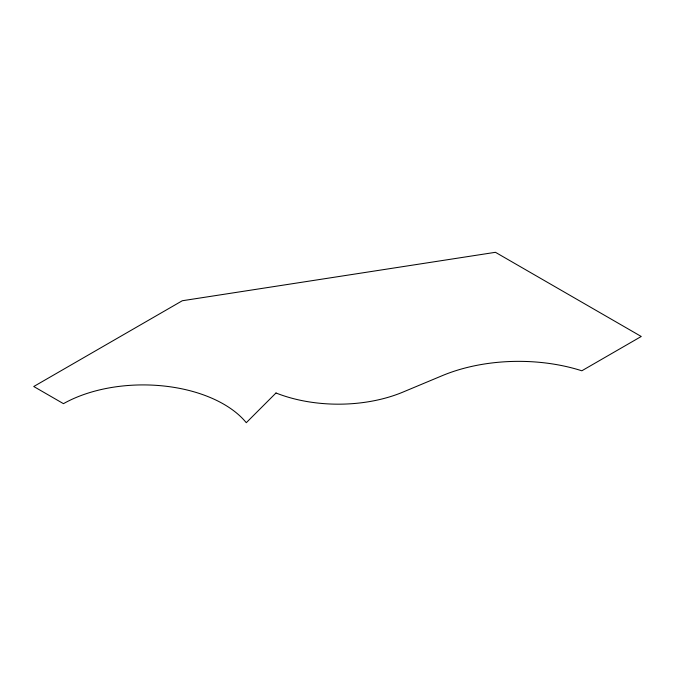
<?xml version="1.0" encoding="UTF-8"?>
<svg xmlns="http://www.w3.org/2000/svg" width="675" height="675" viewBox="0 0 675 675"><rect width="100%" height="100%" fill="white"/><g stroke="black" fill="none" stroke-linecap="round" stroke-linejoin="round"><path stroke-width="1.01" d="M275.991 392.985L246.282 422.693A113.991 65.812 0 0 0 63.458 403.667L33.75 386.513L182.301 300.746L495.45 252.307L641.25 336.479L581.833 370.786A130.258 75.203 0 0 0 442.268 375.654L402.958 392.091A110.084 63.56 0 0 1 275.991 392.985"/></g></svg>
